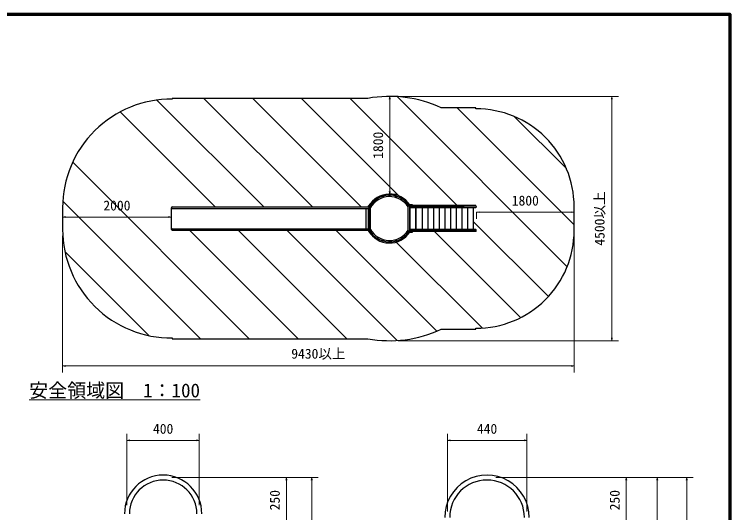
# Model space of a CAD drawing. Units: millimetres at full size, sheet at 1:30, with parts at other scales. Extents: x 450 to 12150, y 450 to 8460.
# Drawn here: x 8195 to 12150, y 5706 to 8460 of the extents above; entities that cross this region are included whole.
import ezdxf
from ezdxf.enums import TextEntityAlignment as Align

# ---------------------------------------------------------------- set-up
doc = ezdxf.new("R2010")
doc.units = ezdxf.units.MM
doc.header["$LTSCALE"] = 30
for name, color, linetype, lineweight in [('D-STR-DIM\u3000寸法線、寸法値', 7, 'Continuous', 13), ('D-STR-TXT\u3000文字列', 7, 'Continuous', 13), ('D-STR\u3000構造物外形線', 1, 'Continuous', 25), ('D-TTL', 7, 'Continuous', 70)]:
    doc.layers.add(name, color=color, linetype=linetype, lineweight=lineweight)
doc.styles.add('ＭＳ ゴシック', font='')
doc.styles.get('ＭＳ ゴシック').set_extended_font_data('MS Gothic')

# ---------------------------------------------------------------- blocks, each defined once
blk = doc.blocks.new('open_arrow')
at = {"color": 0, "linetype": 'Continuous', "lineweight": -2}
blk.add_lwpolyline([(7.5, 1.25), (0, 0), (7.5, -1.25)], dxfattribs=at)

msp = doc.modelspace()

# ---------------------------------------------------------------- linework, layer by layer
at = {"layer": 'D-STR-DIM\u3000寸法線、寸法値'}
for p, q in [((10270.34, 7466.19), (10270.34, 8006.23)), ((10270.34, 8006.23), (10306.34, 8006.23)), ((10317.59, 8006.23), (11534.51, 8006.23)), ((11498.51, 8006.23), (11498.51, 6656.23)), ((10270.34, 7466.19), (10306.34, 7466.19)), ((11290.09, 7366.4), (11290.09, 7402.4)), ((10750.09, 7366.4), (11290.09, 7366.4)), ((10750.09, 7366.4), (10750.09, 7330.4)), ((9062.38, 7339.15), (8462.38, 7339.15)), ((8462.38, 7339.15), (8462.38, 7303.15)), ((9062.38, 7343.23), (9062.38, 7303.15)), ((8462.38, 7235.53), (8462.38, 6480.44)), ((11290.09, 7235.53), (11290.09, 6480.44)), ((10317.59, 6656.23), (11534.51, 6656.23)), ((8462.38, 6516.44), (11290.09, 6516.44)), ((8817.96, 5747.74), (8817.96, 6141.13)), ((9217.96, 5747.74), (9217.96, 6141.13)), ((10589.05, 5711.34), (10589.05, 6141.13)), ((11028.44, 5711.34), (11028.44, 6141.13)), ((9217.96, 6105.13), (8817.96, 6105.13)), ((11028.44, 6105.13), (10589.05, 6105.13)), ((9065.96, 5899.74), (9735.37, 5899.74)), ((9517.37, 5899.74), (9875.37, 5899.74)), ((9699.37, 5899.74), (9699.37, 5649.74)), ((9839.37, 4949.74), (9839.37, 5899.74)), ((10856.44, 5899.74), (11614.52, 5899.74)), ((11337.37, 5899.74), (11785.37, 5899.74)), ((11385.07, 5899.74), (11948.36, 5899.74)), ((11578.52, 5649.74), (11578.52, 5899.74)), ((11749.37, 4949.74), (11749.37, 5899.74)), ((11912.36, 2949.74), (11912.36, 5899.74))]:
    msp.add_line(p, q, dxfattribs=at)
at = {"layer": 'D-STR-TXT\u3000文字列'}
msp.add_line((8276.73, 6329.94), (9221.73, 6329.94), dxfattribs=at)
at = {"layer": 'D-STR\u3000構造物外形線'}
for p, q in [((9243.56, 7995.31), (9843.56, 7395.31)), ((9512.96, 7995.31), (10112.96, 7395.31)), ((9782.37, 7995.31), (10322.07, 7455.62)), ((10051.78, 7995.31), (10643.86, 7403.23)), ((10317.29, 8006.23), (10305.59, 8006.23)), ((10311.61, 8004.89), (11251.46, 7065.03)), ((8983.52, 7985.94), (9574.15, 7395.31)), ((8779.68, 7920.37), (9304.74, 7395.31)), ((10642.67, 7943.23), (11290.09, 7295.81)), ((10961.2, 7894.11), (11247.07, 7608.25)), ((8518, 7643.23), (9494.08, 6667.15)), ((8463.66, 7428.17), (9224.68, 6667.15)), ((10153.85, 7395.31), (10153.85, 7400.71)), ((10371.88, 7265.23), (10371.88, 7397.23)), ((10375.96, 7401.31), (10681.84, 7401.31)), ((10746.01, 7401.31), (10375.97, 7401.31)), ((10380.04, 7397.23), (10380.04, 7265.23)), ((10381.84, 7403.23), (10381.84, 7401.31)), ((10746.78, 7403.23), (10381.84, 7403.23)), ((10381.84, 7403.23), (10381.84, 7401.31)), ((10746.78, 7401.24), (10746.78, 7403.23)), ((8462.38, 7391.23), (8462.38, 7331.23)), ((9062.38, 7391.23), (9063.76, 7391.23)), ((9062.38, 7391.23), (9062.38, 7271.23)), ((9067.84, 7395.31), (10157.33, 7395.31)), ((9067.84, 7387.15), (10155.65, 7387.15)), ((10138.85, 7387.15), (10138.85, 7275.31)), ((10153.85, 7275.31), (10153.85, 7387.15)), ((10153.85, 7387.15), (10153.85, 7275.31)), ((10155.65, 7391.23), (10155.65, 7271.23)), ((10163.81, 7271.23), (10163.81, 7391.23)), ((10746.01, 7393.15), (10380.04, 7393.15)), ((10380.04, 7393.15), (10681.84, 7393.15)), ((10381.84, 7393.15), (10381.84, 7269.31)), ((10381.84, 7391.23), (10381.84, 7271.23)), ((10396.84, 7391.23), (10396.84, 7393.15)), ((10414.74, 7391.23), (10414.74, 7271.23)), ((10414.74, 7271.23), (10414.74, 7391.23)), ((10450.18, 7391.23), (10450.18, 7271.23)), ((10481.58, 7391.23), (10481.58, 7271.23)), ((10512.97, 7391.23), (10512.97, 7271.23)), ((10544.37, 7391.23), (10544.37, 7271.23)), ((10575.76, 7391.23), (10575.76, 7271.23)), ((10607.16, 7391.23), (10607.16, 7271.23)), ((10638.55, 7391.23), (10638.55, 7271.23)), ((10669.95, 7391.23), (10669.95, 7271.23)), ((10701.34, 7391.23), (10701.34, 7271.23)), ((10732.74, 7391.23), (10732.74, 7271.23)), ((8462.38, 7331.23), (8462.38, 7271.23)), ((10732.74, 7314.35), (11147.44, 6899.65)), ((9063.76, 7271.23), (9062.38, 7271.23)), ((9067.84, 7275.31), (10155.65, 7275.31)), ((9067.84, 7267.15), (10157.33, 7267.15)), ((9163.49, 7267.15), (9763.49, 6667.15)), ((9432.9, 7267.15), (10032.9, 6667.15)), ((9702.31, 7267.15), (10311.87, 6657.59)), ((9971.72, 7267.15), (10530.27, 6708.6)), ((10153.85, 7267.15), (10153.85, 7261.75)), ((10375.96, 7261.15), (10681.84, 7261.15)), ((10746.01, 7261.15), (10375.97, 7261.15)), ((10746.01, 7269.31), (10380.04, 7269.31)), ((10380.04, 7269.31), (10681.84, 7269.31)), ((10396.84, 7269.31), (10396.84, 7271.23)), ((10518.45, 7259.23), (10994.04, 6783.64)), ((10306.81, 7201.46), (10781.96, 6726.32)), ((8475.54, 7146.88), (8937.97, 6684.45))]:
    msp.add_line(p, q, dxfattribs=at)
for points in [[(10148.67, 7995.31), (9067.81, 7995.31), (9067.81, 7991.21)], [(10746.78, 7937.22), (10746.78, 7943.23), (10554.34, 7943.23)], [(10396.84, 7401.31), (10396.84, 7406.23), (10381.84, 7406.23), (10381.84, 7403.23)], [(11290.09, 7265.23), (11290.09, 7331.23), (11290.09, 7397.23)], [(10746.78, 7393.23), (10746.78, 7391.23), (10381.84, 7391.23), (10381.84, 7393.15)], [(10746.78, 7269.24), (10746.78, 7271.23), (10381.84, 7271.23), (10381.84, 7269.31)], [(10746.78, 7261.23), (10746.78, 7259.23), (10381.84, 7259.23), (10381.84, 7261.15)], [(10381.84, 7261.15), (10381.84, 7256.23), (10396.84, 7256.23), (10396.84, 7261.15)], [(10554.34, 6719.23), (10746.78, 6719.23), (10746.78, 6725.24)], [(9067.81, 6671.26), (9067.81, 6667.15), (10148.67, 6667.15)]]:
    msp.add_lwpolyline(points, dxfattribs=at)
for centre, radius in [((10203.85, 7437.76), 2.6), ((10203.85, 7437.76), 1.91), ((10235.42, 7451.66), 2.6), ((10235.42, 7451.66), 1.91), ((10269.59, 7456.41), 2.6), ((10269.59, 7456.41), 1.91), ((10303.76, 7451.66), 2.6), ((10303.76, 7451.66), 1.91), ((10335.34, 7437.76), 2.6), ((10335.34, 7437.76), 1.91), ((10177.26, 7415.77), 2.6), ((10177.26, 7415.77), 1.91), ((10361.92, 7415.77), 2.6), ((10361.92, 7415.77), 1.91), ((10177.26, 7246.7), 2.6), ((10177.26, 7246.7), 1.91), ((10361.92, 7246.7), 2.6), ((10361.92, 7246.7), 1.91), ((10203.85, 7224.71), 2.6), ((10203.85, 7224.71), 1.91), ((10235.42, 7210.8), 2.6), ((10235.42, 7210.8), 1.91), ((10269.59, 7206.05), 2.6), ((10269.59, 7206.05), 1.91), ((10303.76, 7210.8), 2.6), ((10303.76, 7210.8), 1.91), ((10335.34, 7224.71), 2.6), ((10335.34, 7224.71), 1.91)]:
    msp.add_circle(centre, radius, dxfattribs=at)
for centre, radius, start, end in [((9062.38, 7391.23), 600, 89.48185, 134.74093), ((10269.59, 7331.23), 675, 65.0487, 100.32011), ((10750.09, 7397.23), 540, 45.17565, 90.35129), ((9062.38, 7391.23), 600, 134.74093, 180), ((10750.09, 7397.23), 540, 0, 45.17565), ((10269.59, 7331.23), 135, 33.74899, 149.02335), ((10269.59, 7331.23), 129.26, 31.81866, 151.36015), ((10269.59, 7331.23), 121.1, 32.36469, 150.87122), ((10375.96, 7397.23), 4.08, 0, 180), ((10746.01, 7397.23), 4.08, 270, 90), ((9067.84, 7391.23), 4.08, 90, 270), ((10159.73, 7391.23), 4.08, 0, 180), ((10159.73, 7391.23), 4.08, 0, 180), ((9062.38, 7271.23), 600, 180, 225.25907), ((9067.84, 7271.23), 4.08, 90, 270), ((10269.59, 7331.23), 135, 210.97665, 326.25101), ((10159.73, 7271.23), 4.08, 180, 0), ((10159.73, 7271.23), 4.08, 180, 0), ((10269.59, 7331.23), 129.26, 208.63985, 328.18134), ((10269.59, 7331.23), 121.1, 209.12878, 327.63531), ((10375.96, 7265.23), 4.08, 180, 0), ((10746.01, 7265.23), 4.08, 270, 90), ((10750.09, 7265.23), 540, 314.82435, 0), ((10750.09, 7265.23), 540, 269.64871, 314.82435), ((9062.38, 7271.23), 600, 225.25907, 270.51815), ((10269.59, 7331.23), 675, 259.67989, 294.9513), ((9017.96, 5699.74), 213.6, 0, 180), ((10808.44, 5679.74), 233.6, 359.96264, 180.03736), ((9017.96, 5699.74), 186.4, 0, 180), ((10808.44, 5679.74), 206.4, 0, 180)]:
    msp.add_arc(centre, radius, start, end, dxfattribs=at)
at = {"layer": 'D-TTL'}
msp.add_lwpolyline([(450, 450), (450, 8460), (12150, 8460), (12150, 450)], close=True, dxfattribs=at)

# ---------------------------------------------------------------- block references
at = {"layer": 'D-STR-DIM\u3000寸法線、寸法値', "xscale": 2, "yscale": 2}
for p, rotation in [((10270.34, 8006.23), 270), ((11498.51, 8006.23), 270), ((10270.34, 7466.19), 90), ((11290.09, 7366.4), 180), ((9062.38, 7339.15), 180), ((11498.51, 6656.23), 90), ((11290.09, 6516.44), 180), ((9217.96, 6105.13), 180), ((11028.44, 6105.13), 180), ((9699.37, 5899.74), 270), ((9839.37, 5899.74), 270), ((11578.52, 5899.74), 270), ((11749.37, 5899.74), 270), ((11912.36, 5899.74), 270)]:
    msp.add_blockref('open_arrow', p, dxfattribs=dict(at, rotation=rotation))
for p in [(10750.09, 7366.4), (8462.38, 7339.15), (8462.38, 6516.44), (8817.96, 6105.13), (10589.05, 6105.13)]:
    msp.add_blockref('open_arrow', p, dxfattribs=at)

# ---------------------------------------------------------------- texts
at = {"layer": 'D-STR-DIM\u3000寸法線、寸法値', "style": 'ＭＳ ゴシック'}
for s, p in [('1800', (10206.21, 7736.21)), ('4500以上', (11430.57, 7331.23)), ('250', (9635.24, 5774.74)), ('250', (11514.39, 5774.74))]:
    msp.add_text(s, height=54.99, rotation=90, dxfattribs=at).set_placement(p, align=Align.MIDDLE_CENTER)
for s, p in [('1800', (11020.09, 7430.53)), ('2000', (8762.38, 7403.28)), ('9430以上', (9876.24, 6584.38)), ('400', (9017.96, 6169.27)), ('440', (10808.74, 6169.27))]:
    msp.add_text(s, height=54.99, dxfattribs=at).set_placement(p, align=Align.MIDDLE_CENTER)
at = {"layer": 'D-STR-TXT\u3000文字列', "style": 'ＭＳ ゴシック'}
msp.add_text('安全領域図\u30001：100', height=76.98, dxfattribs=at).set_placement((9221.73, 6319.73), align=Align.BOTTOM_RIGHT)

doc.saveas('drawing.dxf')
